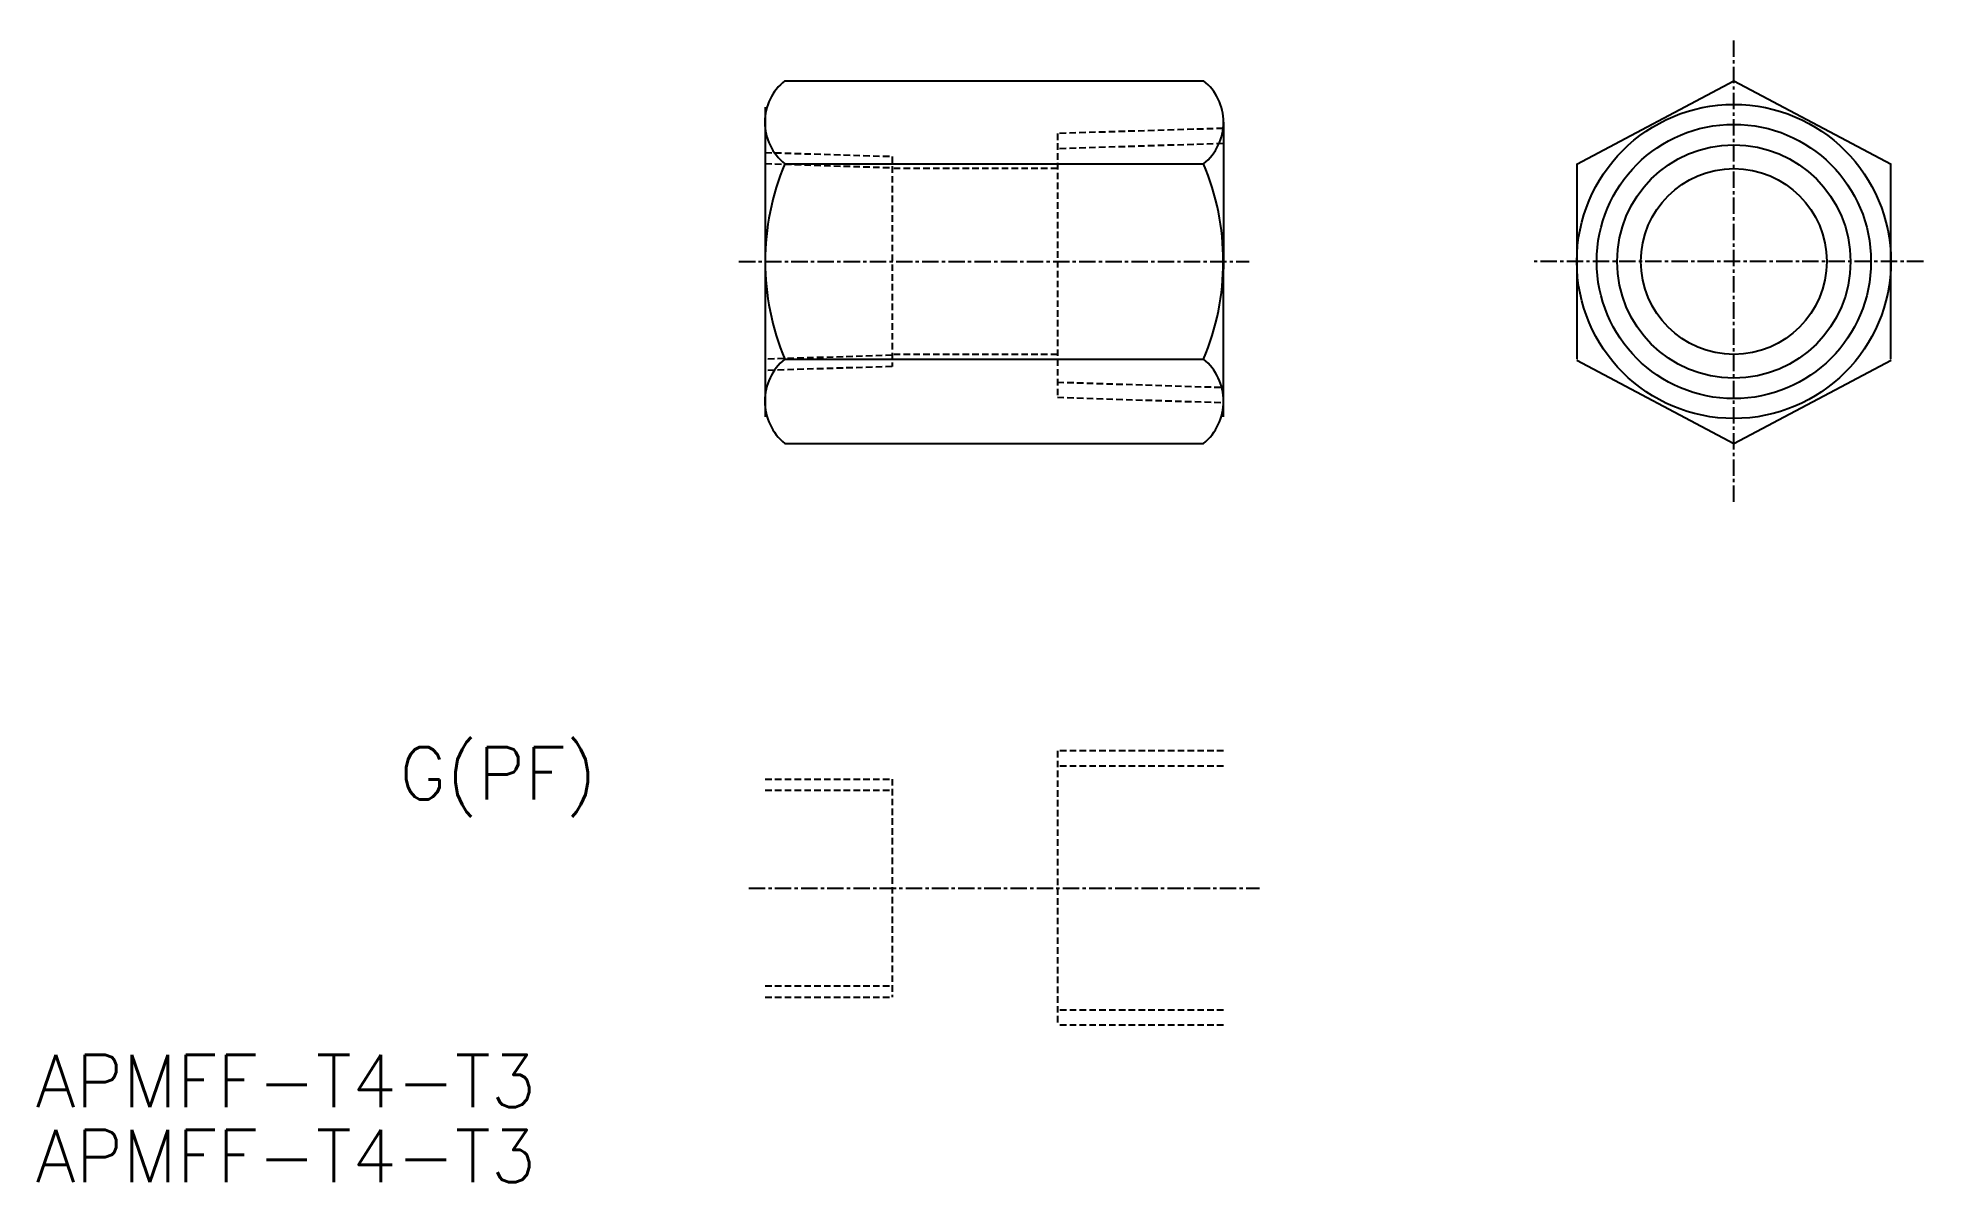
# Model space of a CAD drawing. Extents: x 78 to 222, y 186 to 273.
import ezdxf

# ---------------------------------------------------------------- set-up
doc = ezdxf.new("R2010")
doc.units = 0
doc.linetypes.add('CENTER', pattern=[2, 1.25, -0.25, 0.25, -0.25])
doc.linetypes.add('DASHED', pattern=[0.75, 0.5, -0.25])
doc.layers.get('0').update_dxf_attribs({"linetype": 'CONTINUOUS'})
doc.layers.add('CENTER', color=1, linetype='CENTER')
doc.styles.get("Standard").update_dxf_attribs({"font": 'txt.shx', "bigfont": '@extfont2.shx'})

msp = doc.modelspace()

# ---------------------------------------------------------------- linework, layer by layer
at = {"color": 7, "linetype": 'CONTINUOUS'}
for p, q in [((135.29, 269.79), (167.29, 269.79)), ((195.81, 263.42), (207.82, 269.79)), ((207.82, 269.79), (219.83, 263.42)), ((133.79, 267.77), (133.79, 244.11)), ((168.82, 266.63), (168.79, 244.11)), ((195.82, 263.46), (195.82, 248.52)), ((219.82, 248.52), (219.82, 263.46)), ((135.29, 248.52), (167.29, 248.52)), ((195.81, 248.46), (207.82, 242.09)), ((207.82, 242.09), (219.83, 248.46)), ((135.29, 242.09), (167.29, 242.09))]:
    msp.add_line(p, q, dxfattribs=at)
at = {"color": 3, "linetype": 'DASHED'}
for p, q in [((168.79, 266.16), (156.12, 265.77)), ((156.12, 265.77), (156.12, 245.61)), ((133.79, 264.32), (143.49, 264.02)), ((143.49, 264.02), (143.49, 247.96)), ((168.79, 265), (156.12, 264.6)), ((133.79, 263.47), (143.49, 263.16)), ((156.12, 263.09), (143.49, 263.09)), ((143.49, 248.82), (133.79, 248.52)), ((143.49, 247.96), (133.79, 247.66)), ((156.12, 248.89), (143.49, 248.89)), ((156.12, 246.77), (168.79, 246.37)), ((156.12, 245.61), (168.79, 245.21)), ((168.82, 218.59), (156.12, 218.59)), ((156.12, 218.59), (156.12, 197.63)), ((133.79, 216.44), (143.49, 216.44)), ((143.49, 216.44), (143.49, 199.78)), ((168.82, 217.43), (156.12, 217.43)), ((133.79, 215.59), (143.49, 215.59)), ((133.79, 200.64), (143.49, 200.63)), ((133.79, 199.78), (143.49, 199.78)), ((168.82, 198.79), (156.12, 198.79)), ((168.82, 197.63), (156.12, 197.63))]:
    msp.add_line(p, q, dxfattribs=at)
at = {"color": 7, "linetype": 'CONTINUOUS'}
for radius in [12, 8.92, 7.1]:
    msp.add_circle((207.82, 255.99), radius, dxfattribs=at)
at = {"color": 3, "linetype": 'CONTINUOUS'}
msp.add_circle((207.82, 255.99), 10.48, dxfattribs=at)
at = {"color": 7, "linetype": 'CONTINUOUS'}
for centre, radius, start, end in [((137.82, 266.63), 4.05, 128.5461, 231.4539), ((164.77, 266.63), 4.05, 308.5461, 51.4539), ((137.91, 245.31), 4.15, 129.1961, 230.8039), ((164.67, 245.31), 4.15, 309.1961, 50.8039)]:
    msp.add_arc(centre, radius, start, end, dxfattribs=at)
at = {"layer": 'CENTER', "color": 1, "linetype": 'CENTER'}
for p, q in [((207.82, 237.62), (207.82, 273.09)), ((131.79, 255.99), (170.79, 255.99)), ((222.3, 255.99), (192.42, 255.99)), ((132.54, 208.11), (171.56, 208.11))]:
    msp.add_line(p, q, dxfattribs=at)
at = {"layer": 'CENTER', "color": 7, "linetype": 'CONTINUOUS'}
msp.add_line((135.29, 263.46), (167.29, 263.46), dxfattribs=at)
for centre, start, end in [((153.1, 255.99), 157.2405, 202.7595), ((149.49, 255.99), 337.2405, 22.7595), ((149.49, 255.99), 337.2405, 22.7595)]:
    msp.add_arc(centre, 19.31, start, end, dxfattribs=at)

# ---------------------------------------------------------------- texts
at = {"color": 7, "linetype": 'CONTINUOUS'}
for s, p in [('G(PF)', (105.83, 214.88)), ('APMFF-T4-T3', (78.03, 191.37)), ('APMFF-T4-T3', (78.03, 185.63))]:
    msp.add_text(s, height=4, dxfattribs=at).set_placement(p)

doc.saveas('drawing.dxf')
